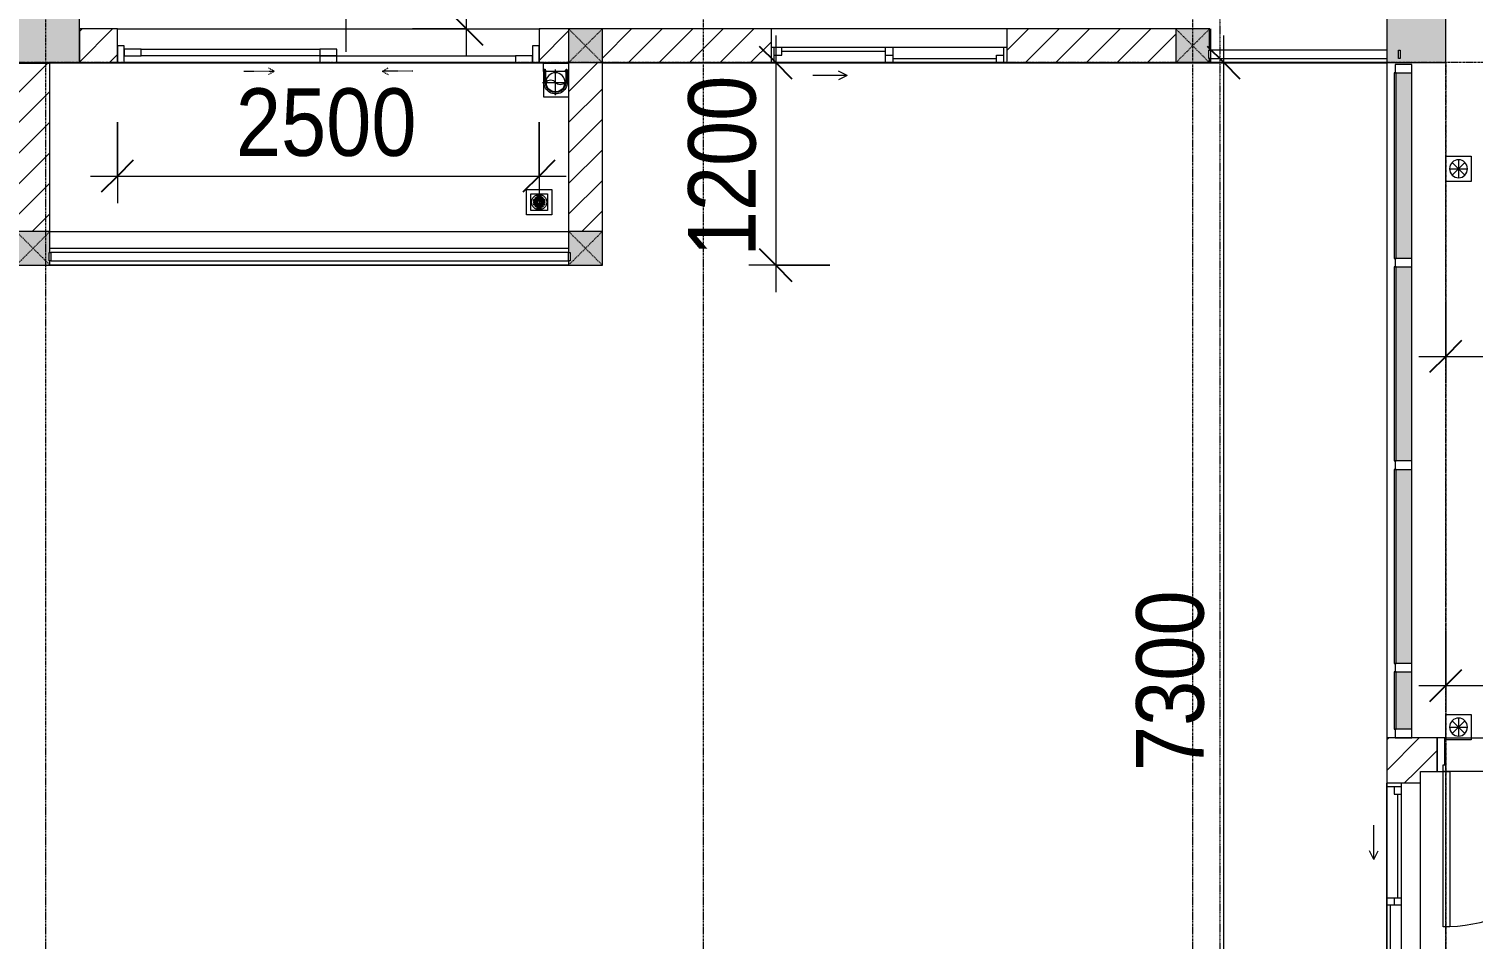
# Model space of a CAD drawing. Header units: millimetres. Extents: x 1591 to 240306, y -15958 to 82755.
# Drawn here: x 119054 to 127616, y 19344 to 24737 of the extents above; entities that cross this region are included whole.
import ezdxf

# ---------------------------------------------------------------- set-up
doc = ezdxf.new("R2010")
doc.units = ezdxf.units.MM
for name, pattern in [('Dash', [6, 3, -3]), ('Dash 1_8_', [6.35, 3.175, -3.175]), ('Dash Dot 3_16_', [7.9375, 4.7625, -1.5875, 0, -1.5875]), ('Grid Line', [22.225, 12.7, -3.175, 3.175, -3.175]), ('IMPORT-CENTER _2_', [40.64, 25.4, -5.08, 5.08, -5.08])]:
    doc.linetypes.add(name, pattern=pattern)
for name, color, linetype, lineweight in [('0-1', 7, 'Continuous', 5), ('A-ANNO-DIMS', 211, 'Continuous', 9), ('A-ANNO-DIMS-160', 211, 'Continuous', 9), ('A-AREA', 32, 'Dash 1_8_', 9), ('A-DETL-GENF-2', 1, 'Continuous', 9), ('A-DOOR', 31, 'Continuous', 9), ('A-DOOR-3', 1, 'Continuous', 9), ('A-DOOR-FRAM', 31, 'Continuous', 9), ('A-DOOR-FRAM-1', 1, 'Continuous', 9), ('A-DOOR-HDLN', 31, 'Dash', 9), ('A-DOOR-IDEN', 31, 'Continuous', 9), ('A-FLOR', 192, 'Continuous', 9), ('A-FLOR-1', 250, 'Continuous', 9), ('A-FLOR-2', 9, 'Continuous', 9), ('A-FLOR-HRAL', 11, 'Continuous', 9), ('A-FLOR-HRAL-1', 254, 'Continuous', 9), ('A-FLOR-HRAL-2', 9, 'Continuous', 9), ('A-GLAZ', 151, 'Continuous', 9), ('A-GLAZ-CURT', 52, 'Continuous', 9), ('A-GLAZ-CWMG', 51, 'Continuous', 9), ('A-GLAZ-CWMG-1', 51, 'Continuous', 18), ('A-WALL', 113, 'Continuous', 9), ('A-WALL-2', 9, 'Continuous', 9), ('A-WALL-3', 113, 'Continuous', 18), ('A-WALL-PATT-2', 111, 'Continuous', 9), ('G-ANNO-SYMB-1', 111, 'Dash Dot 3_16_', 18), ('G-IMPT-2', 8, 'IMPORT-CENTER _2_', 9), ('G-IMPT-3', 8, 'Continuous', 9), ('M-EQPM', 50, 'Continuous', 9), ('S-COLS', 52, 'Continuous', 9), ('S-COLS-1', 52, 'Continuous', 5), ('S-COLS-2', 7, 'Continuous', 18), ('S-COLS-5', 52, 'Continuous', 18), ('S-COLS-HDLN', 52, 'Dash', 9), ('S-GRID-1', 1, 'Grid Line', 9)]:
    doc.layers.add(name, color=color, linetype=linetype, lineweight=lineweight)
doc.styles.add('UTM Avo', font='UTM Avo.ttf', dxfattribs={"width": 0.9, "height": 400})
doc.dimstyles.new('1_Dim_chi_tiet_2_5', dxfattribs={"dimscale": 304.8, "dimtxt": 399.720379, "dimasz": 0.629921, "dimexe": 0.524934, "dimexo": 0.0625, "dimgap": 0.052493, "dimtad": 1, "dimdec": 0, "dimrnd": 5, "dimzin": 0, "dimdsep": 46, "dimtxsty": 'UTM Avo', "dimblk1": 'OBLIQUE', "dimblk2": 'OBLIQUE', "dimsah": 1, "dimcen": 0.09, "dimdle": 0.524934, "dimazin": 0, "dimtfac": 1, "dimtdec": 4, "dimtix": 1, "dimtmove": 0, "dimatfit": 3, "dimfxl": 1.049869, "dimfxlon": 1, "dimtvp": 1, "dimtolj": 1, "dimtzin": 0, "dimarcsym": 2})
doc.dimstyles.new('1_Dim_chi_tiet_2_5_1', dxfattribs={"dimscale": 304.8, "dimtxt": 399.720379, "dimasz": 0.629921, "dimexe": 0.524934, "dimexo": 0.0625, "dimgap": 0.052493, "dimtad": 1, "dimdec": 0, "dimrnd": 5, "dimzin": 0, "dimdsep": 46, "dimtxsty": 'UTM Avo', "dimblk1": 'OBLIQUE', "dimblk2": 'OBLIQUE', "dimsah": 1, "dimcen": 0.09, "dimdle": 0.524934, "dimazin": 0, "dimtfac": 1, "dimtdec": 4, "dimtix": 1, "dimtmove": 0, "dimatfit": 3, "dimfxl": 1.049869, "dimfxlon": 1, "dimtvp": 1, "dimtolj": 1, "dimtzin": 0, "dimarcsym": 2})
pattern_1 = [(45, (11001.35, 0), (-90.50967, 90.50967), [])]

# ---------------------------------------------------------------- blocks, each defined once
blk = doc.blocks.new('NCV_TKTC_KET CAU_rvt-1-TKCS_MB TẦNG 3-4')
at = {"layer": 'S-COLS-1'}
h = blk.add_hatch(color=256, dxfattribs=at)
h.paths.add_polyline_path([(116452.6, 24536.9), (116452.6, 25836.9), (116102.6, 25836.9), (116102.6, 24536.9), (116182.6, 24536.9)])
h.paths.add_polyline_path([(116172.6, 24561.9), (116172.6, 24611.9), (116182.6, 24611.9), (116182.6, 24561.9)])
h = blk.add_hatch(color=256, dxfattribs=at)
h.paths.add_polyline_path([(108352.6, 24536.9), (108352.6, 25436.9), (107952.6, 25436.9), (107952.6, 24536.9), (107982.6, 24536.9)])
h.paths.add_polyline_path([(107982.6, 24561.9), (107972.6, 24561.9), (107972.6, 24611.9), (107982.6, 24611.9)])
at = {"layer": 'A-FLOR-1'}
for p, q in [((115052.6, 24736.9), (115052.6, 24741.9)), ((106852.6, 24535.3), (108052.6, 24535.3)), ((108052.6, 24535.2), (111252.6, 24535.2)), ((111452.6, 24535.2), (115052.6, 24535.2)), ((115052.6, 24535.3), (116102.6, 24535.3)), ((108177.6, 23336.9), (111252.6, 23336.9))]:
    blk.add_line(p, q, dxfattribs=at)
at = {"layer": 'S-COLS-2'}
for p, q in [((116102.6, 25836.9), (116102.6, 24536.9)), ((116452.6, 24536.9), (116452.6, 25836.9)), ((108352.6, 24536.9), (108352.6, 25436.9)), ((107952.6, 24536.9), (108352.6, 24536.9)), ((116102.6, 24536.9), (116452.6, 24536.9))]:
    blk.add_line(p, q, dxfattribs=at)
blk = doc.blocks.new('Railing - 50 x 10mm-901205-TKCS_MB TẦNG 3-4')
at = {"layer": 'A-FLOR-HRAL-2'}
for p, q in [((25, 5), (-25, 5)), ((-25, 5), (-25, -5)), ((25, -5), (25, 5)), ((-25, -5), (25, -5))]:
    blk.add_line(p, q, dxfattribs=at)
blk = doc.blocks.new('Railing - Railing-1003396-TKCS_MB TẦNG 3-4')
at = {"layer": 'A-FLOR-HRAL-2'}
for p, q in [((93194.1, 15351.2), (92149.1, 15351.2)), ((92149.1, 15301.2), (93194.1, 15301.2))]:
    blk.add_line(p, q, dxfattribs=at)
at = {"extrusion": (0, 0, -1), "zscale": -1, "rotation": 90.00000000000641}
for p in [(-92144.1, 15326.2), (-93269.1, 15326.2)]:
    blk.add_blockref('Railing - 50 x 10mm-901205-TKCS_MB TẦNG 3-4', p, dxfattribs=at)
blk = doc.blocks.new('NCV_TKTC_TANG 3 - 4_rvt-2-TKCS_MB TẦNG 3-4')
at = {"layer": 'A-FLOR-2'}
for p, q in [((108577.6, 24736.9), (111077.6, 24736.9)), ((108177.6, 24536.9), (108177.6, 24531.9)), ((108177.6, 23536.9), (111252.6, 23536.9))]:
    blk.add_line(p, q, dxfattribs=at)
at = {"layer": 'A-WALL-2'}
for p, q in [((115057.6, 24736.9), (115057.6, 24611.9)), ((115057.6, 24561.9), (115057.6, 24536.9)), ((116102.6, 24536.9), (115057.6, 24536.9))]:
    blk.add_line(p, q, dxfattribs=at)
at = {"layer": 'A-FLOR-HRAL-1'}
blk.add_blockref('Railing - Railing-1003396-TKCS_MB TẦNG 3-4', (22908.5, 9260.7), dxfattribs=at)
blk = doc.blocks.new('1_FAMILY RVT - W01-WxH 1400x1400xmm-389822-TKCS_MB TẦNG 3-4')
at = {"layer": 'A-GLAZ'}
for p, q in [((248.4, 172.39), (299.2, 197.79)), ((248.4, 172.39), (299.2, 146.99)), ((248.4, 172.39), (451.6, 172.39)), ((-700, 96.19), (-700, -103.81)), ((700, 96.19), (-700, 96.19)), ((-700, 96.19), (-636.5, 96.19)), ((-680.95, 96.19), (-680.95, 7.29)), ((-636.5, 96.19), (-22.225, 96.19)), ((-636.5, 96.19), (-636.5, 51.74)), ((-22.225, 7.29), (-22.225, 96.19)), ((-22.225, 96.19), (22.225, 96.19)), ((22.225, 96.19), (680.95, 96.19)), ((22.225, 96.19), (22.225, 7.29)), ((680.95, 96.19), (700, 96.19)), ((680.95, 96.19), (680.95, 7.29)), ((700, -103.81), (700, 96.19)), ((-700, 7.29), (-680.95, 7.29)), ((-636.5, 51.74), (-680.95, 51.74)), ((-680.95, 7.29), (-22.225, 7.29)), ((-636.5, 73.965), (-22.225, 73.965)), ((22.225, 51.74), (-22.225, 51.74)), ((-22.225, 7.29), (22.225, 7.29)), ((22.225, 29.515), (636.5, 29.515)), ((22.225, 7.29), (636.5, 7.29)), ((636.5, 51.74), (636.5, 7.29)), ((680.95, 51.74), (636.5, 51.74)), ((636.5, 7.29), (700, 7.29)), ((-700, -103.81), (700, -103.81))]:
    blk.add_line(p, q, dxfattribs=at)
blk = doc.blocks.new('DEG_02-DEG_03 - DEG_02-2500x2400mm-CỬA ĐI 02 CÁNH TRƯỢT-625766-TKCS_MB TẦNG 3-4')
at = {"layer": 'A-DOOR'}
for p, q in [((-1110, 100), (-1210, 100)), ((-1210, 100), (-1210, 60)), ((-1110, 60), (-1110, 100)), ((-1110, 100), (-50, 100)), ((50, 100), (-50, 100)), ((-50, 100), (-50, 60)), ((50, 60), (50, 100)), ((-1210, 60), (-1110, 60)), ((-50, 60), (-1110, 60)), ((50, 60), (-50, 60)), ((-50, 60), (-50, 20)), ((-50, 60), (50, 60)), ((-50, 20), (50, 20)), ((50, 20), (50, 60)), ((50, 60), (1110, 60)), ((1110, 20), (50, 20)), ((1210, 60), (1110, 60)), ((1110, 60), (1110, 20)), ((1110, 20), (1210, 20)), ((1210, 20), (1210, 60))]:
    blk.add_line(p, q, dxfattribs=at)
at = {"layer": 'A-DOOR-FRAM'}
for p, q in [((-1210, 100), (-1250, 100)), ((-1250, 100), (-1250, 0)), ((-1210, 0), (-1210, 100)), ((1250, 100), (1210, 100)), ((1210, 100), (1210, 0)), ((1250, 0), (1250, 100)), ((-1250, 0), (-1210, 0)), ((1210, 0), (1250, 0))]:
    blk.add_line(p, q, dxfattribs=at)
at = {"layer": 'A-DOOR-HDLN'}
for p, q in [((-500.4, 151.1), (-320.4, 151.1)), ((-320.4, 151.1), (-355, 171.1)), ((-320.4, 151.1), (-355, 131.1)), ((320.4, 151.1), (355, 171.1)), ((320.4, 151.1), (355, 131.1)), ((500.4, 151.1), (320.4, 151.1))]:
    blk.add_line(p, q, dxfattribs=at)
blk = doc.blocks.new('Railing - 50 x 10mm-1251311-TKCS_MB TẦNG 3-4')
at = {"layer": 'A-FLOR-HRAL'}
for p, q in [((25, 5), (-25, 5)), ((-25, 5), (-25, -5)), ((25, -5), (25, 5)), ((-25, -5), (25, -5))]:
    blk.add_line(p, q, dxfattribs=at)
blk = doc.blocks.new('Railing - Railing-2456597-TKCS_MB TẦNG 3-4')
at = {"layer": 'A-FLOR-HRAL'}
for p, q in [((111252.5, 23412.4), (108182.6, 23412.4)), ((108182.6, 23362.4), (111252.5, 23362.4))]:
    blk.add_line(p, q, dxfattribs=at)
at = {"extrusion": (0, 0, -1), "zscale": -1, "rotation": 90}
for p in [(-108177.6, 23387.4), (-111257.5, 23387.4)]:
    blk.add_blockref('Railing - 50 x 10mm-1251311-TKCS_MB TẦNG 3-4', p, dxfattribs=at)
blk = doc.blocks.new('System Panel - Glazed-1453213-TKCS_MB TẦNG 3-4')
at = {"layer": 'A-GLAZ-CURT'}
for p, q in [((550, 6), (-550, 6)), ((-550, 6), (-550, -6)), ((550, -6), (550, 6)), ((-550, -6), (550, -6))]:
    blk.add_line(p, q, dxfattribs=at)
blk = doc.blocks.new('System Panel - Glazed-1286806-TKCS_MB TẦNG 3-4')
at = {"layer": 'A-GLAZ-CURT'}
for p, q in [((575, 6), (-575, 6)), ((-575, 6), (-575, -6)), ((575, -6), (575, 6)), ((-575, -6), (575, -6))]:
    blk.add_line(p, q, dxfattribs=at)
blk = doc.blocks.new('System Panel - Glazed-4731533-TKCS_MB TẦNG 3-4')
at = {"layer": 'A-GLAZ-CURT'}
for p, q in [((170, 6), (-170, 6)), ((-170, 6), (-170, -6)), ((170, -6), (170, 6)), ((-170, -6), (170, -6))]:
    blk.add_line(p, q, dxfattribs=at)
blk = doc.blocks.new('Rectangular Mullion - 50 x 100mm-1453209-TKCS_MB TẦNG 3-4')
at = {"layer": 'A-GLAZ-CWMG'}
blk.add_hatch(color=256, dxfattribs=at).paths.add_polyline_path([(116252.6, 23376.9), (116252.6, 24476.9), (116158.6, 24476.9), (116158.6, 23376.9)])
blk.add_line((116252.6, 23376.9), (116252.6, 24476.9), dxfattribs=at)
blk = doc.blocks.new('Rectangular Mullion - 50 x 100mm-1286802-TKCS_MB TẦNG 3-4')
at = {"layer": 'A-GLAZ-CWMG'}
blk.add_hatch(color=256, dxfattribs=at).paths.add_polyline_path([(44796.6, 21786.9), (44796.6, 22936.9), (44702.6, 22936.9), (44702.6, 21786.9)])
blk.add_line((44702.6, 22936.9), (44702.6, 21786.9), dxfattribs=at)
blk = doc.blocks.new('Rectangular Mullion - 50 x 100mm-4731531-TKCS_MB TẦNG 3-4')
at = {"layer": 'A-GLAZ-CWMG'}
blk.add_hatch(color=256, dxfattribs=at).paths.add_polyline_path([(116252.6, 20586.9), (116252.6, 20926.9), (116158.6, 20926.9), (116158.6, 20586.9)])
blk.add_line((116252.6, 20586.9), (116252.6, 20926.9), dxfattribs=at)
blk = doc.blocks.new('Rectangular Mullion - 50 x 100mm-1286808-TKCS_MB TẦNG 3-4')
at = {"layer": 'A-GLAZ-CWMG-1'}
for p, q in [((-50, 0), (0, 0)), ((-50, -100), (-50, 0)), ((0, 0), (0, -100)), ((0, -100), (-50, -100))]:
    blk.add_line(p, q, dxfattribs=at)
blk = doc.blocks.new('Rectangular Mullion - 50 x 100mm-1286811-TKCS_MB TẦNG 3-4')
at = {"layer": 'A-GLAZ-CWMG-1'}
for p, q in [((0, 0), (-50, 0)), ((-50, 0), (-50, -100)), ((0, -100), (0, 0)), ((-50, -100), (0, -100))]:
    blk.add_line(p, q, dxfattribs=at)
blk = doc.blocks.new('Rectangular Mullion - 50 x 100mm-1286804-TKCS_MB TẦNG 3-4')
at = {"layer": 'A-GLAZ-CWMG-1'}
for p, q in [((-25, 0), (25, 0)), ((-25, -100), (-25, 0)), ((25, 0), (25, -100)), ((25, -100), (-25, -100))]:
    blk.add_line(p, q, dxfattribs=at)
blk = doc.blocks.new('G1_SOF - BO TRU - 200x200-V18-TKCS_MB TẦNG 3-4')
at = {"layer": 'S-COLS'}
blk.add_hatch(color=256, dxfattribs=at).paths.add_polyline_path([(95, -100), (100, -100), (100, -74.6), (95, -74.6), (95, -24.6), (100, -24.6), (100, 100), (-100, 100), (-100, -100)])
at = {"layer": 'S-COLS-5'}
for p, q in [((100, 100), (-100, 100)), ((-100, 100), (-100, -100)), ((100, -24.6), (100, 100)), ((100, -100), (100, -74.6)), ((-100, -100), (100, -100))]:
    blk.add_line(p, q, dxfattribs=at)
at = {"layer": 'S-COLS-HDLN'}
for p, q in [((100, 100), (-100, -100)), ((-100, 100), (100, -100))]:
    blk.add_line(p, q, dxfattribs=at)
blk = doc.blocks.new('G1_SOF - BO TRU - 200x200-V16-TKCS_MB TẦNG 3-4')
at = {"layer": 'S-COLS'}
blk.add_hatch(color=256, dxfattribs=at).paths.add_polyline_path([(-90.1, -100), (100, -100), (100, 100), (-100, 100), (-100, -24.6), (-90.1, -24.6), (-90.1, -74.6), (-100, -74.6), (-100, -100)])
at = {"layer": 'S-COLS-5'}
for p, q in [((100, 100), (-100, 100)), ((-100, 100), (-100, -24.6)), ((100, -100), (100, 100)), ((-100, -74.6), (-100, -100)), ((-100, -100), (100, -100))]:
    blk.add_line(p, q, dxfattribs=at)
at = {"layer": 'S-COLS-HDLN'}
for p, q in [((100, 100), (-100, -100)), ((-100, 100), (100, -100))]:
    blk.add_line(p, q, dxfattribs=at)
blk = doc.blocks.new('G1_SOF - BO TRU - 200x200-V19-TKCS_MB TẦNG 3-4')
at = {"layer": 'S-COLS'}
blk.add_hatch(color=256, dxfattribs=at).paths.add_polyline_path([(95, -100), (100, -100), (100, -75.1), (95, -75.1), (95, -25.1), (100, -25.1), (100, 100), (-100, 100), (-100, -100)])
at = {"layer": 'S-COLS-5'}
for p, q in [((100, 100), (-100, 100)), ((-100, 100), (-100, -100)), ((100, -25.1), (100, 100)), ((100, -100), (100, -75.1)), ((-100, -100), (100, -100))]:
    blk.add_line(p, q, dxfattribs=at)
at = {"layer": 'S-COLS-HDLN'}
for p, q in [((100, 100), (-100, -100)), ((-100, 100), (100, -100))]:
    blk.add_line(p, q, dxfattribs=at)
blk = doc.blocks.new('G1_SOF - BO TRU - 200x200-3054293-TKCS_MB TẦNG 3-4')
at = {"layer": 'S-COLS'}
blk.add_hatch(color=256, dxfattribs=at).paths.add_polyline_path([(100, -100), (100, 100), (-100, 100), (-100, -100)])
at = {"layer": 'S-COLS-5'}
for p, q in [((100, 100), (-100, 100)), ((-100, 100), (-100, -100)), ((100, -100), (100, 100)), ((-100, -100), (100, -100))]:
    blk.add_line(p, q, dxfattribs=at)
at = {"layer": 'S-COLS-HDLN'}
for p, q in [((100, 100), (-100, -100)), ((-100, 100), (100, -100))]:
    blk.add_line(p, q, dxfattribs=at)
blk = doc.blocks.new('TKTC_XREF_251221_MB TANG 2-7 - TKTC_XREF_260130_MB TANG 2-5_dwg_$cc-4746805-TKCS_MB TẦNG 3-4')
at = {"layer": 'G-IMPT-2'}
for p, q in [((-0.673, 0), (0.673, 0)), ((0, -0.673), (0, 0.673))]:
    blk.add_line(p, q, dxfattribs=at)
at = {"layer": 'M-EQPM'}
blk.add_circle((0, 0), 0.5, dxfattribs=at)
for centre, radius, start, end in [((0, 0), 0.5, 90, 270), ((0.188, 0.25), 0.313, 126.8699, 233.1301), ((-0.188, -0.25), 0.313, 306.8699, 53.1301)]:
    blk.add_arc(centre, radius, start, end, dxfattribs=at)
blk = doc.blocks.new('TKTC_XREF_251221_MB TANG 2-7 - TKTC_XREF_260130_MB TANG 2-5_dwg_CUM U_DN100-4746799-TKCS_MB TẦNG 3-4')
at = {"layer": 'G-IMPT-3'}
blk.add_hatch(color=256, dxfattribs=at).paths.add_polyline_path([(0, 61), (15.8, 58.9), (30.5, 52.8), (43.1, 43.1), (52.8, 30.5), (58.9, 15.8), (61, 0), (58.9, -15.8), (52.8, -30.5), (43.1, -43.1), (30.5, -52.8), (15.8, -58.9), (0, -61), (0, -57), (14.8, -55.1), (28.5, -49.4), (40.3, -40.3), (49.4, -28.5), (55.1, -14.8), (57, 0), (55.1, 14.8), (49.4, 28.5), (40.3, 40.3), (28.5, 49.4), (14.8, 55.1), (0, 57)])
for p, q in [((-79.1, 66.6), (-79.1, 63.4)), ((-76.6, 66.6), (-76.6, 63.4)), ((-74.6, 66.6), (-74.6, 63.4)), ((-72.7, 69.3), (-72.7, 60.7)), ((-66.9, 67.9), (-71.7, 67.9)), ((-66.9, 62.1), (-71.7, 62.1)), ((-65, 69), (0, 69)), ((-79.1, -63.4), (-79.1, -66.6)), ((-76.6, -63.4), (-76.6, -66.6)), ((-74.6, -63.4), (-74.6, -66.6)), ((-72.7, -60.7), (-72.7, -69.3)), ((-66.9, -62.1), (-71.7, -62.1)), ((-66.9, -67.9), (-71.7, -67.9)), ((-65, -69), (0, -69))]:
    blk.add_line(p, q, dxfattribs=at)
at = {"layer": 'G-IMPT-3', "flags": 128}
for points in [[(-72.7, 67.6), (-78.1, 67.6), (-78.1, 62.4), (-72.7, 62.4)], [(-71.7, 59.2), (-66.9, 59.2), (-66.9, 70.8), (-71.7, 70.8)], [(-66.9, 70.8), (-66.9, 72.7), (-65, 72.7), (-65, 57.3), (-66.9, 57.3), (-66.9, 59.2)], [(-65, 61), (0, 61), (0, 57)], [(-72.7, -62.4), (-78.1, -62.4), (-78.1, -67.6), (-72.7, -67.6)], [(-71.7, -70.8), (-66.9, -70.8), (-66.9, -59.2), (-71.7, -59.2)], [(-66.9, -59.2), (-66.9, -57.3), (-65, -57.3), (-65, -72.7), (-66.9, -72.7), (-66.9, -70.8)], [(-65, -61), (0, -61), (0, -57)]]:
    blk.add_lwpolyline(points, dxfattribs=at)
at = {"layer": 'G-IMPT-3'}
for centre, radius, start, end in [((-78.1, 66.6), 0.96, 90, 180), ((-78.1, 63.4), 0.96, 180, 270), ((-71.1, 69.3), 1.56, 112.61986, 247.38014), ((-67.9, 65), 4.8, 143.1301, 216.8699), ((-71.1, 60.7), 1.56, 112.61986, 247.38014), ((0, 0), 69, 270, 90), ((0, 0), 61, 270, 90), ((0, 0), 57, 270, 90), ((-78.1, -63.4), 0.96, 90, 180), ((-78.1, -66.6), 0.96, 180, 270), ((-71.1, -60.7), 1.56, 112.61986, 247.38014), ((-67.9, -65), 4.8, 143.1301, 216.8699), ((-71.1, -69.3), 1.56, 112.61986, 247.38014)]:
    blk.add_arc(centre, radius, start, end, dxfattribs=at)
blk = doc.blocks.new('TKTC_XREF_251221_MB TANG 2-7 - TKTC_XREF_260130_MB TANG 2-5_dwg_THU NUOC - THU NUOC-444531-TKCS_MB TẦNG 1-4746810-TKCS_MB TẦNG 3-4')
at = {"layer": 'G-IMPT-3'}
for p, q in [((-23.3, 10.8), (40.9, 10.8)), ((40.9, 4.8), (-23.3, 4.8)), ((-11, 23.3), (28.5, 23.3)), ((28.5, 17.3), (-11, 17.3)), ((-1.1, 35.6), (18.5, 35.6)), ((18.5, 29.6), (-1.1, 29.6)), ((-23.3, -13.6), (40.9, -13.6)), ((40.9, -19.6), (-23.3, -19.6)), ((-11, -26.1), (28.5, -26.1)), ((28.5, -32.1), (-11, -32.1)), ((-1.1, -38.5), (18.5, -38.5)), ((18.5, -44.5), (-1.1, -44.5))]:
    blk.add_line(p, q, dxfattribs=at)
at = {"layer": 'G-IMPT-3', "flags": 128}
for points in [[(83.7, -79.4), (83.7, 70.6), (-66.3, 70.6), (-66.3, -79.4)], [(58.7, -54.4), (58.7, 45.6), (-41.3, 45.6), (-41.3, -54.4)]]:
    blk.add_lwpolyline(points, close=True, dxfattribs=at)
for points in [[(-23.3, -1.2), (0.7, -1.2), (0.7, -7.2), (-23.3, -7.2)], [(40.9, -7.2), (16.7, -7.2), (16.7, -1.2), (40.9, -1.2)]]:
    blk.add_lwpolyline(points, dxfattribs=at)
at = {"layer": 'G-IMPT-3'}
for centre, radius, start, end in [((8.7, -4.4), 45, 360, 180), ((8.7, -4.4), 45, 360, 180), ((-23.3, 7.8), 3, 90, 270), ((-11, 20.3), 3, 90, 270), ((-1.1, 32.6), 3, 90, 270), ((18.5, 32.6), 3, 270, 90), ((28.5, 20.3), 3, 270, 90), ((40.9, 7.8), 3, 270, 90), ((8.7, -4.4), 45, 180, 360), ((8.7, -4.4), 45, 180, 360), ((-23.3, -4.2), 3, 90, 270), ((-23.3, -16.6), 3, 90, 270), ((-11, -29.1), 3, 90, 270), ((-1.1, -41.5), 3, 90, 270), ((18.5, -41.5), 3, 270, 90), ((28.5, -29.1), 3, 270, 90), ((40.9, -4.2), 3, 270, 90), ((40.9, -16.6), 3, 270, 90)]:
    blk.add_arc(centre, radius, start, end, dxfattribs=at)
blk = doc.blocks.new('TKTC_XREF_251221_MB TANG 2-7 - TKTC_XREF_260130_MB TANG 2-5_dwg_FD-4746794-TKCS_MB TẦNG 3-4')
at = {"layer": 'G-IMPT-3', "flags": 128}
blk.add_lwpolyline([(-75, -75), (75, -75), (75, 75), (-75, 75)], close=True, dxfattribs=at)
at = {"layer": 'G-IMPT-3'}
blk.add_circle((0, 0), 53.3, dxfattribs=at)
at = {"layer": 'M-EQPM'}
for p, q in [((53.3, 0), (-53.3, 0)), ((-37.7, 37.7), (37.7, -37.7)), ((37.7, 37.7), (-37.7, -37.7)), ((0, 53.3), (0, -53.3))]:
    blk.add_line(p, q, dxfattribs=at)
blk = doc.blocks.new('TKTC_XREF_251221_MB TANG 2-7 - TKTC_XREF_251221_MB TANG 2-7-2039446-TKCS_MB TẦNG 3-4')
at = {"layer": 'M-EQPM'}
for p, q in [((77450.2, 7248.2), (77450.6, 7298)), ((77450.6, 7298), (77600, 7298)), ((81400, 7302.1), (81405, 7302.1)), ((82450, 7300), (82450, 3300)), ((77600, 7248.2), (77450.2, 7248.2)), ((77600, 7248.1), (77450.5, 7248.1)), ((77450.5, 7248.1), (77450.5, 7098.4)), ((77450.5, 7098.4), (77600, 7098.4))]:
    blk.add_line(p, q, dxfattribs=at)
at = {"extrusion": (0, 0, -1)}
for name, p, xscale, yscale, zscale, rotation in [('TKTC_XREF_251221_MB TANG 2-7 - TKTC_XREF_260130_MB TANG 2-5_dwg_$cc-4746805-TKCS_MB TẦNG 3-4', (-77522, 7183.2), 113.7150000000073, 113.7150000000073, -113.7150000000073, 89.99900866374671), ('TKTC_XREF_251221_MB TANG 2-7 - TKTC_XREF_260130_MB TANG 2-5_dwg_CUM U_DN100-4746799-TKCS_MB TẦNG 3-4', (-77522.9, 7183.2), 0.9975000000000007, 0.9975000000000007, -0.9975000000000008, 270.0009913382951)]:
    blk.add_blockref(name, p, dxfattribs=dict(at, xscale=xscale, yscale=yscale, zscale=zscale, rotation=rotation))
at = {"extrusion": (0, 0, -1), "zscale": -1}
for name, p in [('TKTC_XREF_251221_MB TANG 2-7 - TKTC_XREF_260130_MB TANG 2-5_dwg_FD-4746794-TKCS_MB TẦNG 3-4', (-82876, 6671.5)), ('TKTC_XREF_251221_MB TANG 2-7 - TKTC_XREF_260130_MB TANG 2-5_dwg_THU NUOC - THU NUOC-444531-TKCS_MB TẦNG 1-4746810-TKCS_MB TẦNG 3-4', (-77434.2, 6477.7)), ('TKTC_XREF_251221_MB TANG 2-7 - TKTC_XREF_260130_MB TANG 2-5_dwg_FD-4746794-TKCS_MB TẦNG 3-4', (-82876, 3363.2))]:
    blk.add_blockref(name, p, dxfattribs=at)
blk = doc.blocks.new('FD_04 - FD_04-900x2200mm-700241-TKCS_MB TẦNG 3-4')
at = {"layer": 'A-DETL-GENF-2'}
for p, q in [((420, 100), (420, 1020)), ((420, 1020), (460, 1020)), ((460, 1020), (460, 100)), ((460, 100), (420, 100))]:
    blk.add_line(p, q, dxfattribs=at)
blk.add_arc((460, 100), 920, 92.49191, 180, dxfattribs=at)
at = {"layer": 'A-DOOR-FRAM-1'}
for p, q in [((-460, 100), (-495, 100)), ((-495, 100), (-495, -100)), ((-460, 60), (-460, 100)), ((495, 100), (460, 100)), ((460, 100), (460, 60)), ((495, -100), (495, 100)), ((-450, 60), (-460, 60)), ((-450, -100), (-450, 60)), ((460, 60), (450, 60)), ((450, 60), (450, -100)), ((-495, -100), (-450, -100)), ((450, -100), (495, -100))]:
    blk.add_line(p, q, dxfattribs=at)
blk = doc.blocks.new('DIMBLOCK34-TKCS_MB TẦNG 3-4')
at = {"layer": 'A-ANNO-DIMS-160'}
for p, q in [((126138.3, 17076.9), (126138.3, 24696.9)), ((125818.3, 24536.9), (126298.3, 24536.9)), ((126138.3, 24536.9), (125818.3, 24536.9)), ((125818.3, 17236.9), (126298.3, 17236.9)), ((126138.3, 17236.9), (125818.3, 17236.9))]:
    blk.add_line(p, q, dxfattribs=at)
at = {"layer": 'A-ANNO-DIMS-160', "lineweight": 25}
for p, q in [((126138.3, 24536.9), (126042.3, 24632.9)), ((126138.3, 24536.9), (126234.3, 24440.9)), ((126138.3, 17236.9), (126042.3, 17332.9)), ((126138.3, 17236.9), (126234.3, 17140.9))]:
    blk.add_line(p, q, dxfattribs=at)
at = {"layer": 'A-ANNO-DIMS-160', "color": 0, "insert": (125618.7, 20339.2), "char_height": 400, "width": 1314.636, "attachment_point": 1, "rotation": 90, "line_spacing_factor": 1.110334, "style": 'UTM Avo'}
blk.add_mtext('7300', dxfattribs=at)
blk = doc.blocks.new('_Oblique')
at = {"color": 0, "linetype": 'ByBlock', "lineweight": -2}
blk.add_line((-0.5, -0.5), (0.5, 0.5), dxfattribs=at)
blk = doc.blocks.new('DIMBLOCK89-TKCS_MB TẦNG 3-4')
at = {"layer": 'A-ANNO-DIMS-160'}
for p, q in [((119578.9, 24185), (119578.9, 23705)), ((119578.9, 23865), (119578.9, 24185)), ((122078.9, 24185), (122078.9, 23705)), ((122078.9, 23865), (122078.9, 24185)), ((119418.9, 23865), (122238.9, 23865))]:
    blk.add_line(p, q, dxfattribs=at)
at = {"layer": 'A-ANNO-DIMS-160', "lineweight": 25}
for p, q in [((119578.9, 23865), (119674.9, 23961)), ((122078.9, 23865), (122174.9, 23961)), ((119578.9, 23865), (119482.9, 23769)), ((122078.9, 23865), (121982.9, 23769))]:
    blk.add_line(p, q, dxfattribs=at)
at = {"layer": 'A-ANNO-DIMS-160', "color": 0, "insert": (120281.1, 24384.6), "char_height": 400, "width": 1314.636, "attachment_point": 1, "line_spacing_factor": 1.110334, "style": 'UTM Avo'}
blk.add_mtext('2500', dxfattribs=at)
blk = doc.blocks.new('DIMBLOCK171-TKCS_MB TẦNG 3-4')
at = {"layer": 'A-ANNO-DIMS-160'}
for p, q in [((127453.9, 21166), (127453.9, 20686)), ((127453.9, 20846), (127453.9, 21166)), ((129503.9, 20526), (129503.9, 21006)), ((127293.9, 20846), (129663.9, 20846)), ((129503.9, 20846), (129503.9, 20526))]:
    blk.add_line(p, q, dxfattribs=at)
at = {"layer": 'A-ANNO-DIMS-160', "lineweight": 25}
for p, q in [((127453.9, 20846), (127549.9, 20942)), ((129503.9, 20846), (129599.9, 20942)), ((127453.9, 20846), (127357.9, 20750)), ((129503.9, 20846), (129407.9, 20750))]:
    blk.add_line(p, q, dxfattribs=at)
at = {"layer": 'A-ANNO-DIMS-160', "color": 0, "insert": (127931.1, 21365.6), "char_height": 400, "width": 1314.636, "attachment_point": 1, "line_spacing_factor": 1.110334, "style": 'UTM Avo'}
blk.add_mtext('2050', dxfattribs=at)
blk = doc.blocks.new('DIMBLOCK172-TKCS_MB TẦNG 3-4')
at = {"layer": 'A-ANNO-DIMS-160'}
for p, q in [((127453.9, 23116.3), (127453.9, 22636.3)), ((127453.9, 22796.3), (127453.9, 23116.3)), ((129853.9, 23116.3), (129853.9, 22636.3)), ((129853.9, 22796.3), (129853.9, 23116.3)), ((127293.9, 22796.3), (130013.9, 22796.3))]:
    blk.add_line(p, q, dxfattribs=at)
at = {"layer": 'A-ANNO-DIMS-160', "lineweight": 25}
for p, q in [((127453.9, 22796.3), (127549.9, 22892.3)), ((129853.9, 22796.3), (129949.9, 22892.3)), ((127453.9, 22796.3), (127357.9, 22700.3)), ((129853.9, 22796.3), (129757.9, 22700.3))]:
    blk.add_line(p, q, dxfattribs=at)
at = {"layer": 'A-ANNO-DIMS-160', "color": 0, "insert": (128106.1, 23315.9), "char_height": 400, "width": 1314.636, "attachment_point": 1, "line_spacing_factor": 1.110334, "style": 'UTM Avo'}
blk.add_mtext('2400', dxfattribs=at)
blk = doc.blocks.new('DIMBLOCK202-TKCS_MB TẦNG 3-4')
at = {"layer": 'A-ANNO-DIMS-160'}
for p, q in [((119578.9, 24185), (119578.9, 23705)), ((119578.9, 23865), (119578.9, 24185)), ((122078.9, 24185), (122078.9, 23705)), ((122078.9, 23865), (122078.9, 24185)), ((119418.9, 23865), (122238.9, 23865))]:
    blk.add_line(p, q, dxfattribs=at)
at = {"layer": 'A-ANNO-DIMS-160', "lineweight": 25}
for p, q in [((119578.9, 23865), (119674.9, 23961)), ((122078.9, 23865), (122174.9, 23961)), ((119578.9, 23865), (119482.9, 23769)), ((122078.9, 23865), (121982.9, 23769))]:
    blk.add_line(p, q, dxfattribs=at)
at = {"layer": 'A-ANNO-DIMS-160', "color": 0, "insert": (120281.1, 24384.6), "char_height": 400, "width": 1314.636, "attachment_point": 1, "line_spacing_factor": 1.110334, "style": 'UTM Avo'}
blk.add_mtext('2500', dxfattribs=at)
blk = doc.blocks.new('DIMBLOCK358-TKCS_MB TẦNG 3-4')
at = {"layer": 'A-ANNO-DIMS-160'}
for p, q in [((121648.6, 24576.9), (121648.6, 33496.9)), ((121328.6, 33336.9), (121808.6, 33336.9)), ((121648.6, 33336.9), (121328.6, 33336.9)), ((121328.6, 24736.9), (121808.6, 24736.9)), ((121648.6, 24736.9), (121328.6, 24736.9))]:
    blk.add_line(p, q, dxfattribs=at)
at = {"layer": 'A-ANNO-DIMS-160', "lineweight": 25}
for p, q in [((121648.6, 33336.9), (121552.6, 33432.9)), ((121648.6, 33336.9), (121744.6, 33240.9)), ((121648.6, 24736.9), (121552.6, 24832.9)), ((121648.6, 24736.9), (121744.6, 24640.9))]:
    blk.add_line(p, q, dxfattribs=at)
at = {"layer": 'A-ANNO-DIMS-160', "color": 0, "insert": (121128.9, 28489.2), "char_height": 400, "width": 1314.636, "attachment_point": 1, "rotation": 90, "line_spacing_factor": 1.110334, "style": 'UTM Avo'}
blk.add_mtext('8600', dxfattribs=at)
blk = doc.blocks.new('DIMBLOCK390-TKCS_MB TẦNG 3-4')
at = {"layer": 'A-ANNO-DIMS-160'}
for p, q in [((123482.2, 24696.9), (123482.2, 23176.9)), ((123802.2, 24536.9), (123322.2, 24536.9)), ((123482.2, 24536.9), (123802.2, 24536.9)), ((123802.2, 23336.9), (123322.2, 23336.9)), ((123482.2, 23336.9), (123802.2, 23336.9))]:
    blk.add_line(p, q, dxfattribs=at)
at = {"layer": 'A-ANNO-DIMS-160', "lineweight": 25}
for p, q in [((123482.2, 24536.9), (123386.2, 24632.9)), ((123482.2, 24536.9), (123578.2, 24440.9)), ((123482.2, 23336.9), (123386.2, 23432.9)), ((123482.2, 23336.9), (123578.2, 23240.9))]:
    blk.add_line(p, q, dxfattribs=at)
at = {"layer": 'A-ANNO-DIMS-160', "color": 0, "insert": (122962.6, 23389.2), "char_height": 400, "width": 1314.636, "attachment_point": 1, "rotation": 90, "line_spacing_factor": 1.110334, "style": 'UTM Avo'}
blk.add_mtext('1200', dxfattribs=at)

msp = doc.modelspace()

# ---------------------------------------------------------------- hatches: boundary and pattern name
at = {"layer": 'A-WALL-PATT-2'}
h = msp.add_hatch(dxfattribs=at)
h.set_pattern_fill('FP_1', color=256, style=0, pattern_type=2)
h.set_pattern_definition(pattern_1)
h.paths.add_polyline_path([(122078.9, 24536.9), (122253.9, 24536.9), (122253.9, 24736.9), (122078.9, 24736.9), (122078.9, 24675.7)])
h.paths.add_polyline_path([(119578.9, 24536.9), (119578.9, 24736.9), (119353.9, 24736.9), (119353.9, 24536.9)])
h = msp.add_hatch(dxfattribs=at)
h.set_pattern_fill('FP_1', color=256, style=0, pattern_type=2)
h.set_pattern_definition(pattern_1)
h.paths.add_polyline_path([(125853.9, 24537.4), (125853.9, 24736.9), (124853.9, 24736.9), (124853.9, 24537.4)])
h.paths.add_polyline_path([(123453.9, 24537.4), (123453.9, 24736.9), (122453.9, 24736.9), (122453.9, 24537.4)])
h = msp.add_hatch(dxfattribs=at)
h.set_pattern_fill('FP_1', color=256, style=0, pattern_type=2)
h.set_pattern_definition(pattern_1)
h.paths.add_polyline_path([(119178.9, 23536.9), (119178.9, 24531.9), (118978.9, 24531.9), (118978.9, 23536.9)])
h = msp.add_hatch(dxfattribs=at)
h.set_pattern_fill('FP_1', color=256, style=0, pattern_type=2)
h.set_pattern_definition(pattern_1)
h.paths.add_polyline_path([(122453.9, 23536.9), (122453.9, 24536.9), (122253.9, 24536.9), (122253.9, 23536.9)])
h = msp.add_hatch(dxfattribs=at)
h.set_pattern_fill('FP_1', color=256, style=0, pattern_type=2)
h.set_pattern_definition(pattern_1)
h.paths.add_polyline_path([(128776, 20336.9), (129503.9, 20336.9), (129503.9, 20536.9), (128393.9, 20536.9), (128393.9, 20336.9)])
h.paths.add_polyline_path([(127303.9, 20336.9), (127403.9, 20336.9), (127403.9, 20536.9), (127103.9, 20536.9), (127103.9, 20336.9)])
h = msp.add_hatch(dxfattribs=at)
h.set_pattern_fill('FP_1', color=256, style=0, pattern_type=2)
h.set_pattern_definition(pattern_1)
h.paths.add_polyline_path([(127103.9, 17636.9), (127303.9, 17636.9), (127303.9, 18866.9), (127103.9, 18866.9)])
h.paths.add_polyline_path([(127303.9, 20266.9), (127303.9, 20336.9), (127103.9, 20336.9), (127103.9, 20266.9)])

# ---------------------------------------------------------------- linework, layer by layer
at = {"layer": 'A-AREA'}
msp.add_line((127453.9, 24536.9), (127453.9, 17636.9), dxfattribs=at)
at = {"layer": 'A-DOOR-IDEN'}
msp.add_line((120935.3, 24601.2), (120935.6, 24858.4), dxfattribs=at)
at = {"layer": 'A-FLOR'}
msp.add_line((127103.9, 24536.9), (127103.9, 20536.9), dxfattribs=at)
at = {"layer": 'A-WALL'}
for p, q in [((119578.9, 24736.9), (122078.9, 24736.9)), ((120778.9, 24536.9), (119618.9, 24536.9)), ((119178.9, 23437.4), (122253.9, 23437.4)), ((122253.9, 23337.4), (119178.9, 23337.4)), ((127448.9, 20536.9), (128348.9, 20536.9)), ((128358.9, 20336.9), (127438.9, 20336.9))]:
    msp.add_line(p, q, dxfattribs=at)
at = {"layer": 'A-WALL-3'}
for p, q in [((119578.9, 24736.9), (119353.9, 24736.9)), ((119353.9, 24736.9), (119353.9, 24536.9)), ((119578.9, 24536.9), (119578.9, 24736.9)), ((122253.9, 24736.9), (122078.9, 24736.9)), ((122078.9, 24736.9), (122078.9, 24536.9)), ((123453.9, 24736.9), (122453.9, 24736.9)), ((125853.9, 24736.9), (124853.9, 24736.9)), ((119178.9, 24531.9), (118978.9, 24531.9)), ((119178.9, 23536.9), (119178.9, 24531.9)), ((119353.9, 24536.9), (119578.9, 24536.9)), ((122078.9, 24536.9), (122253.9, 24536.9)), ((122253.9, 24536.9), (122253.9, 23536.9)), ((122453.9, 24537.4), (123453.9, 24537.4)), ((122453.9, 23536.9), (122453.9, 24536.9)), ((124853.9, 24537.4), (125853.9, 24537.4)), ((127403.9, 20536.9), (127103.9, 20536.9)), ((127103.9, 20536.9), (127103.9, 20266.9)), ((127403.9, 20336.9), (127403.9, 20536.9)), ((127303.9, 20266.9), (127303.9, 20336.9)), ((127303.9, 20336.9), (127403.9, 20336.9))]:
    msp.add_line(p, q, dxfattribs=at)
at = {"layer": 'G-ANNO-SYMB-1'}
msp.add_line((126113.9, 82373.8), (126113.9, 13547.9), dxfattribs=at)
at = {"layer": 'S-GRID-1'}
for p, q in [((119153.9, 19175.3), (119153.9, 76690.4)), ((123054, 19175.3), (123054, 76690.4)), ((125953.9, 19175.3), (125953.9, 76690.4)), ((127453.9, 19175.3), (127453.9, 76690.4)), ((137213.7, 24536.9), (47524.6, 24536.9))]:
    msp.add_line(p, q, dxfattribs=at)

# ---------------------------------------------------------------- block references
at = {"layer": '0-1'}
for name in ['NCV_TKTC_KET CAU_rvt-1-TKCS_MB TẦNG 3-4', 'NCV_TKTC_TANG 3 - 4_rvt-2-TKCS_MB TẦNG 3-4']:
    msp.add_blockref(name, (11001.4, 0), dxfattribs=at)
at = {"layer": 'A-DOOR', "rotation": 180}
msp.add_blockref('DEG_02-DEG_03 - DEG_02-2500x2400mm-CỬA ĐI 02 CÁNH TRƯỢT-625766-TKCS_MB TẦNG 3-4', (120828.9, 24636.9), dxfattribs=at)
at = {"layer": 'A-DOOR-3', "rotation": 180}
msp.add_blockref('FD_04 - FD_04-900x2200mm-700241-TKCS_MB TẦNG 3-4', (127898.9, 20436.9), dxfattribs=at)
at = {"layer": 'A-FLOR-HRAL'}
msp.add_blockref('Railing - Railing-2456597-TKCS_MB TẦNG 3-4', (11001.4, 0), dxfattribs=at)
at = {"layer": 'A-GLAZ'}
for p, rotation in [((124153.9, 24633.1), 180), ((127200.1, 19566.9), 90.00000000000007)]:
    msp.add_blockref('1_FAMILY RVT - W01-WxH 1400x1400xmm-389822-TKCS_MB TẦNG 3-4', p, dxfattribs=dict(at, rotation=rotation))
at = {"layer": 'A-GLAZ-CURT', "rotation": 269.9999999999998}
for name, p in [('System Panel - Glazed-1453213-TKCS_MB TẦNG 3-4', (127154, 23926.9)), ('System Panel - Glazed-1286806-TKCS_MB TẦNG 3-4', (127154, 22751.9)), ('System Panel - Glazed-1286806-TKCS_MB TẦNG 3-4', (127154, 21551.9)), ('System Panel - Glazed-4731533-TKCS_MB TẦNG 3-4', (127154, 20756.9))]:
    msp.add_blockref(name, p, dxfattribs=at)
at = {"layer": 'A-GLAZ-CWMG'}
for name, p, rotation in [('Rectangular Mullion - 50 x 100mm-1286811-TKCS_MB TẦNG 3-4', (127154, 24526.9), 89.99999999999986), ('Rectangular Mullion - 50 x 100mm-1286802-TKCS_MB TẦNG 3-4', (171956.6, 45113.9), 180), ('Rectangular Mullion - 50 x 100mm-1286802-TKCS_MB TẦNG 3-4', (171956.6, 43913.9), 180)]:
    msp.add_blockref(name, p, dxfattribs=dict(at, rotation=rotation))
for name in ['Rectangular Mullion - 50 x 100mm-1453209-TKCS_MB TẦNG 3-4', 'Rectangular Mullion - 50 x 100mm-4731531-TKCS_MB TẦNG 3-4']:
    msp.add_blockref(name, (11001.4, 0), dxfattribs=at)
at = {"layer": 'A-GLAZ-CWMG', "extrusion": (0, 0, -1), "rotation": 270.0000000000002}
for name, p in [('Rectangular Mullion - 50 x 100mm-1286804-TKCS_MB TẦNG 3-4', (-127154, 23351.9)), ('Rectangular Mullion - 50 x 100mm-1286804-TKCS_MB TẦNG 3-4', (-127154, 22151.9)), ('Rectangular Mullion - 50 x 100mm-1286804-TKCS_MB TẦNG 3-4', (-127154, 20951.9)), ('Rectangular Mullion - 50 x 100mm-1286808-TKCS_MB TẦNG 3-4', (-127154, 20536.9))]:
    msp.add_blockref(name, p, dxfattribs=at)
at = {"layer": 'M-EQPM'}
msp.add_blockref('TKTC_XREF_251221_MB TANG 2-7 - TKTC_XREF_251221_MB TANG 2-7-2039446-TKCS_MB TẦNG 3-4', (44653.9, 17236.9), dxfattribs=at)
at = {"layer": 'S-COLS'}
for name, p in [('G1_SOF - BO TRU - 200x200-3054293-TKCS_MB TẦNG 3-4', (122353.9, 24636.9)), ('G1_SOF - BO TRU - 200x200-V19-TKCS_MB TẦNG 3-4', (125953.9, 24636.9)), ('G1_SOF - BO TRU - 200x200-V18-TKCS_MB TẦNG 3-4', (119078.9, 23436.9)), ('G1_SOF - BO TRU - 200x200-V16-TKCS_MB TẦNG 3-4', (122353.9, 23436.9))]:
    msp.add_blockref(name, p, dxfattribs=at)

# ---------------------------------------------------------------- dimensions: what is measured, and where the dimension line sits
at = {"layer": 'A-ANNO-DIMS'}
for base, p1, p2, dimstyle, override, picture, middle in [((121648.6, 33336.9), (121328.6, 24736.9), (121328.6, 33336.9), '1_Dim_chi_tiet_2_5_1', {"dimpost": '<>', "dimfxl": 8600}, 'DIMBLOCK358-TKCS_MB TẦNG 3-4', (121425.6, 29036.9)), ((123482.2, 23336.9), (123802.2, 24536.9), (123802.2, 23336.9), '1_Dim_chi_tiet_2_5_1', {"dimpost": '<>', "dimfxl": 1200}, 'DIMBLOCK390-TKCS_MB TẦNG 3-4', (123259.3, 23936.9)), ((126138.3, 24536.9), (125818.3, 17236.9), (125818.3, 24536.9), '1_Dim_chi_tiet_2_5', {"dimpost": '<>', "dimfxl": 7300}, 'DIMBLOCK34-TKCS_MB TẦNG 3-4', (125915.3, 20886.9))]:
    dim = msp.add_linear_dim(base=base, p1=p1, p2=p2, angle=90, dimstyle=dimstyle, override=override, dxfattribs=at)
    dim.commit()
    dim.dimension.update_dxf_attribs({"geometry": picture, "text_midpoint": middle})
for base, p1, p2, override, picture, middle in [((122078.9, 23865), (119578.9, 24185), (122078.9, 24185), {"dimpost": '<>', "dimfxl": 2500}, 'DIMBLOCK89-TKCS_MB TẦNG 3-4', (120828.9, 24088)), ((122078.9, 23865), (119578.9, 24185), (122078.9, 24185), {"dimpost": '<>', "dimfxl": 2500}, 'DIMBLOCK202-TKCS_MB TẦNG 3-4', (120828.9, 24088)), ((129853.9, 22796.3), (127453.9, 23116.3), (129853.9, 23116.3), {"dimpost": '<>', "dimfxl": 2400}, 'DIMBLOCK172-TKCS_MB TẦNG 3-4', (128653.9, 23019.2)), ((129503.9, 20846), (127453.9, 21166), (129503.9, 20526), {"dimpost": '<>', "dimfxl": 2147.580033}, 'DIMBLOCK171-TKCS_MB TẦNG 3-4', (128478.9, 21069))]:
    dim = msp.add_linear_dim(base=base, p1=p1, p2=p2, dimstyle='1_Dim_chi_tiet_2_5', override=override, dxfattribs=at)
    dim.commit()
    dim.dimension.update_dxf_attribs({"geometry": picture, "text_midpoint": middle})

doc.saveas('drawing.dxf')
